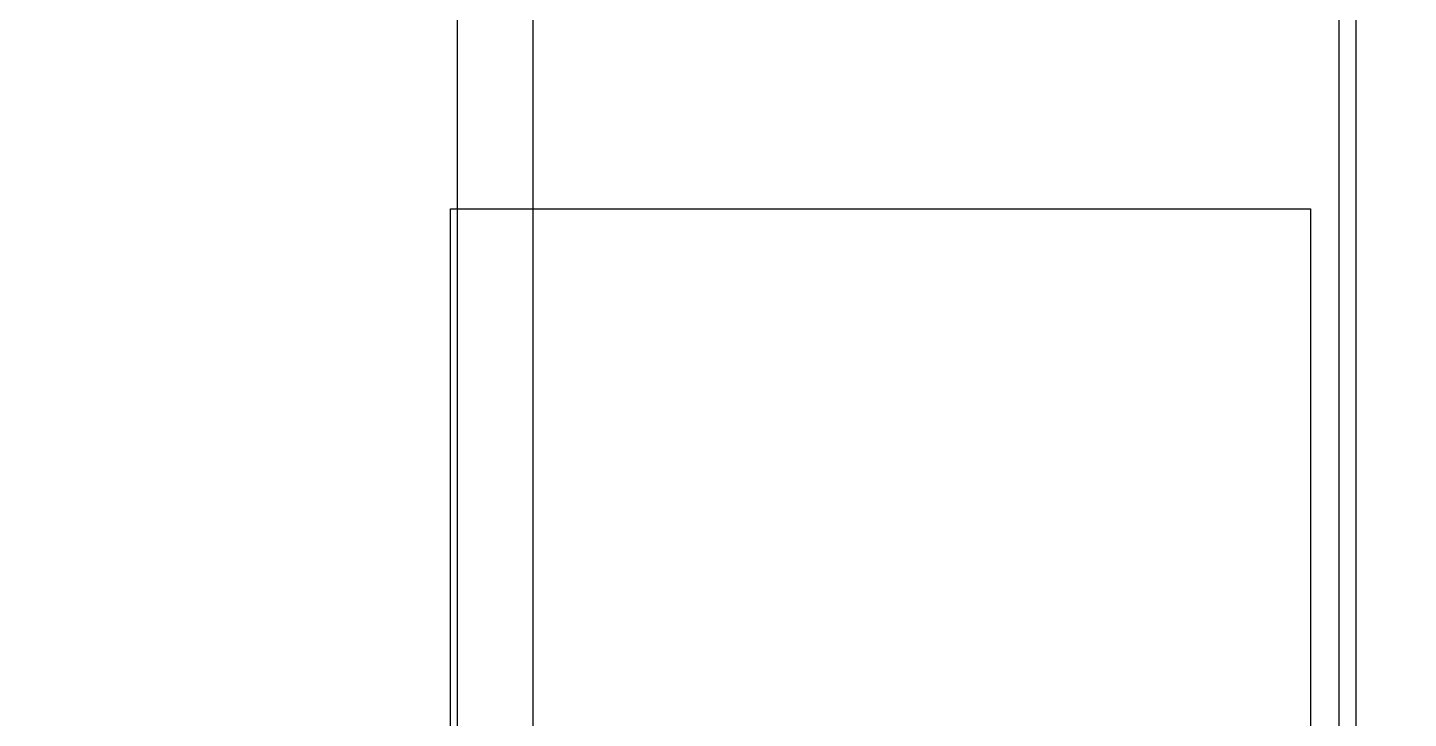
# Model space of a CAD drawing. Header units: millimetres. Extents: x 1478096 to 1808313, y 619971 to 762366.
# Drawn here: x 1637952 to 1641163, y 658464 to 660070 of the extents above; entities that cross this region are included whole.
import ezdxf

# ---------------------------------------------------------------- set-up
doc = ezdxf.new("R2010")
doc.units = ezdxf.units.MM
doc.header["$LTSCALE"] = 10
for name, color, linetype in [('0-superficies', 7, 'Continuous'), ('ARQ-ALFOMBRA', 8, 'Continuous'), ('DC-ARQ-CARPINTERIAS', 7, 'Continuous')]:
    doc.layers.add(name, color=color, linetype=linetype)

# ---------------------------------------------------------------- blocks, each defined once
blk = doc.blocks.new('PUERTAS AUT.2')
at = {"layer": 'DC-ARQ-CARPINTERIAS', "ltscale": 200}
for p, q in [((1532.8928, 714.6996), (1532.8928, 719.2494)), ((1533.0688, 714.6996), (1533.0688, 719.2494)), ((1531.018, 718.4745, 0), (1531.018, 715.4745, 0))]:
    blk.add_line(p, q, dxfattribs=at)

msp = doc.modelspace()

# ---------------------------------------------------------------- linework, layer by layer
at = {"layer": '0-superficies'}
msp.add_lwpolyline([(1524855.031, 647228.149), (1641041.817, 647228.17), (1641041.817, 674744.562), (1649131.454, 674744.878), (1649131.448, 735136.985), (1641041.817, 735136.983), (1641041.817, 738426.962), (1522042.066, 738427.02)], dxfattribs=at)
at = {"layer": 'ARQ-ALFOMBRA'}
msp.add_lwpolyline([(1640935.7, 657848.606), (1638935.7, 657848.606), (1638935.7, 659648.606), (1640935.7, 659648.606)], close=True, dxfattribs=at)

# ---------------------------------------------------------------- block references
at = {"layer": 'DC-ARQ-CARPINTERIAS', "xscale": 1000, "yscale": 1000, "zscale": 1000, "rotation": 180}
msp.add_blockref('PUERTAS AUT.2', (3172020.149, 1376323.114), dxfattribs=at)

doc.saveas('drawing.dxf')
